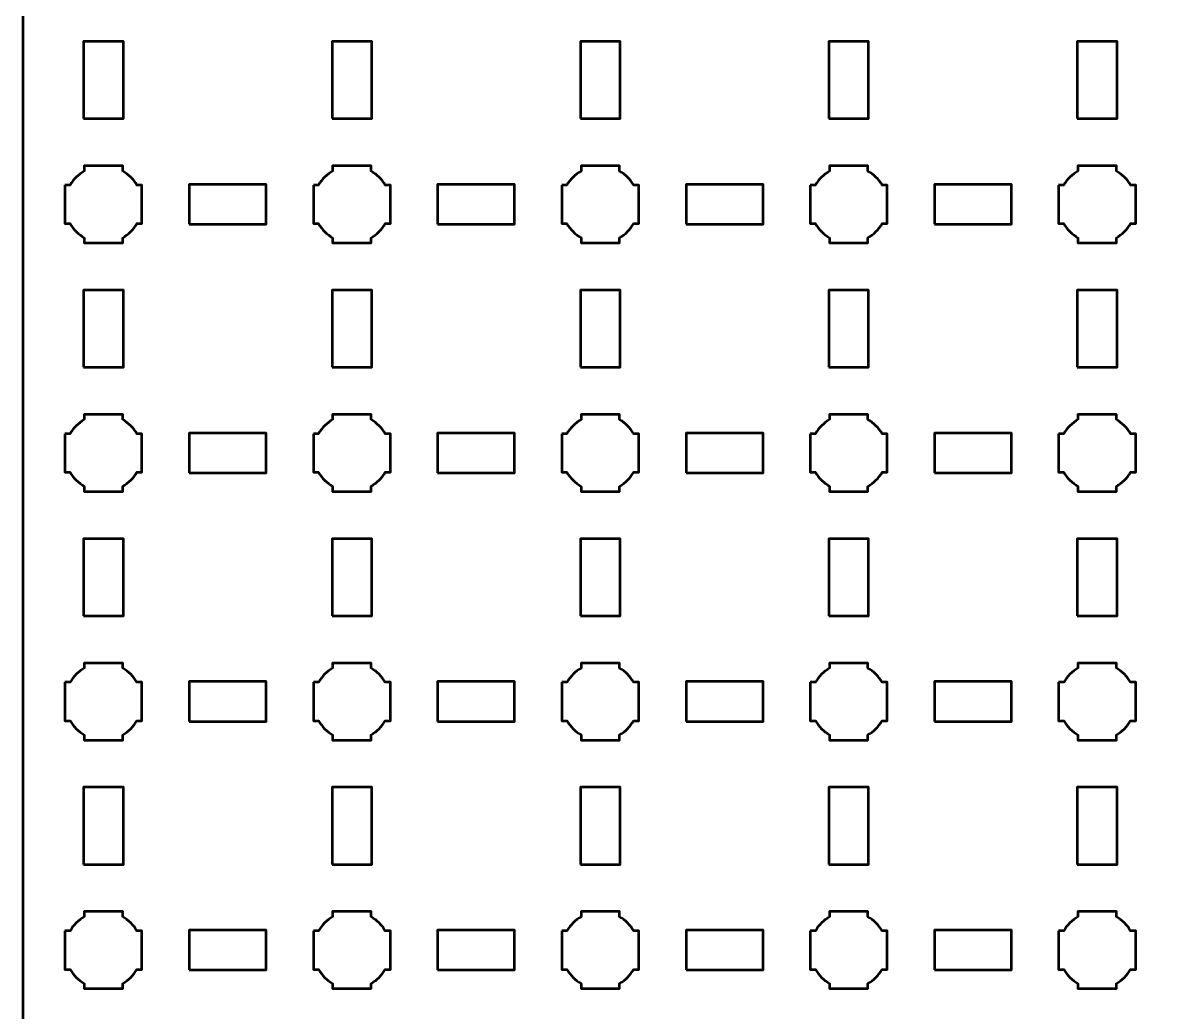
# Model space of a CAD drawing. Header units: centimetres. Extents: x -30.1 to 9.2, y -44.5 to 14.8.
# Drawn here: x -30.15 to -21, y -0.35 to 7.61 of the extents above; entities that cross this region are included whole.
import ezdxf

# ---------------------------------------------------------------- set-up
doc = ezdxf.new("R2010")
doc.units = ezdxf.units.CM
doc.header["$MEASUREMENT"] = 0
doc.layers.add('Layer 1', color=7, linetype='Continuous')

msp = doc.modelspace()

# ---------------------------------------------------------------- linework, layer by layer
at = {"layer": 'Layer 1', "color": 250, "lineweight": 53}
for points in [[(-29.66, 6.84), (-29.34, 6.84), (-29.34, 7.46), (-29.66, 7.46), (-29.66, 6.84)], [(-27.66, 6.84), (-27.34, 6.84), (-27.34, 7.46), (-27.66, 7.46), (-27.66, 6.84)], [(-25.66, 6.84), (-25.34, 6.84), (-25.34, 7.46), (-25.66, 7.46), (-25.66, 6.84)], [(-23.66, 6.84), (-23.34, 6.84), (-23.34, 7.46), (-23.66, 7.46), (-23.66, 6.84)], [(-21.66, 6.84), (-21.34, 6.84), (-21.34, 7.46), (-21.66, 7.46), (-21.66, 6.84)], [(-28.81, 5.99), (-28.19, 5.99), (-28.19, 6.31), (-28.81, 6.31), (-28.81, 5.99)], [(-26.81, 5.99), (-26.19, 5.99), (-26.19, 6.31), (-26.81, 6.31), (-26.81, 5.99)], [(-24.81, 5.99), (-24.19, 5.99), (-24.19, 6.31), (-24.81, 6.31), (-24.81, 5.99)], [(-22.81, 5.99), (-22.19, 5.99), (-22.19, 6.31), (-22.81, 6.31), (-22.81, 5.99)], [(-29.66, 4.84), (-29.34, 4.84), (-29.34, 5.46), (-29.66, 5.46), (-29.66, 4.84)], [(-27.66, 4.84), (-27.34, 4.84), (-27.34, 5.46), (-27.66, 5.46), (-27.66, 4.84)], [(-25.66, 4.84), (-25.34, 4.84), (-25.34, 5.46), (-25.66, 5.46), (-25.66, 4.84)], [(-23.66, 4.84), (-23.34, 4.84), (-23.34, 5.46), (-23.66, 5.46), (-23.66, 4.84)], [(-21.66, 4.84), (-21.34, 4.84), (-21.34, 5.46), (-21.66, 5.46), (-21.66, 4.84)], [(-28.81, 3.99), (-28.19, 3.99), (-28.19, 4.31), (-28.81, 4.31), (-28.81, 3.99)], [(-26.81, 3.99), (-26.19, 3.99), (-26.19, 4.31), (-26.81, 4.31), (-26.81, 3.99)], [(-24.81, 3.99), (-24.19, 3.99), (-24.19, 4.31), (-24.81, 4.31), (-24.81, 3.99)], [(-22.81, 3.99), (-22.19, 3.99), (-22.19, 4.31), (-22.81, 4.31), (-22.81, 3.99)], [(-29.66, 2.84), (-29.34, 2.84), (-29.34, 3.46), (-29.66, 3.46), (-29.66, 2.84)], [(-27.66, 2.84), (-27.34, 2.84), (-27.34, 3.46), (-27.66, 3.46), (-27.66, 2.84)], [(-25.66, 2.84), (-25.34, 2.84), (-25.34, 3.46), (-25.66, 3.46), (-25.66, 2.84)], [(-23.66, 2.84), (-23.34, 2.84), (-23.34, 3.46), (-23.66, 3.46), (-23.66, 2.84)], [(-21.66, 2.84), (-21.34, 2.84), (-21.34, 3.46), (-21.66, 3.46), (-21.66, 2.84)], [(-28.81, 1.99), (-28.19, 1.99), (-28.19, 2.31), (-28.81, 2.31), (-28.81, 1.99)], [(-26.81, 1.99), (-26.19, 1.99), (-26.19, 2.31), (-26.81, 2.31), (-26.81, 1.99)], [(-24.81, 1.99), (-24.19, 1.99), (-24.19, 2.31), (-24.81, 2.31), (-24.81, 1.99)], [(-22.81, 1.99), (-22.19, 1.99), (-22.19, 2.31), (-22.81, 2.31), (-22.81, 1.99)], [(-29.66, 0.84), (-29.34, 0.84), (-29.34, 1.46), (-29.66, 1.46), (-29.66, 0.84)], [(-27.66, 0.84), (-27.34, 0.84), (-27.34, 1.46), (-27.66, 1.46), (-27.66, 0.84)], [(-25.66, 0.84), (-25.34, 0.84), (-25.34, 1.46), (-25.66, 1.46), (-25.66, 0.84)], [(-23.66, 0.84), (-23.34, 0.84), (-23.34, 1.46), (-23.66, 1.46), (-23.66, 0.84)], [(-21.66, 0.84), (-21.34, 0.84), (-21.34, 1.46), (-21.66, 1.46), (-21.66, 0.84)], [(-28.81, -0.01), (-28.19, -0.01), (-28.19, 0.31), (-28.81, 0.31), (-28.81, -0.01)], [(-26.81, -0.01), (-26.19, -0.01), (-26.19, 0.31), (-26.81, 0.31), (-26.81, -0.01)], [(-24.81, -0.01), (-24.19, -0.01), (-24.19, 0.31), (-24.81, 0.31), (-24.81, -0.01)], [(-22.81, -0.01), (-22.19, -0.01), (-22.19, 0.31), (-22.81, 0.31), (-22.81, -0.01)]]:
    msp.add_lwpolyline(points, close=True, dxfattribs=at)
msp.add_open_spline([(-30.15, -44), (-30.15, -44), (-30.15, 14.3), (-30.15, 14.3), (-30.15, 14.3), (-30.15, 14.57609), (-29.92609, 14.8), (-29.65, 14.8), (-29.65, 14.8), (-29.65, 14.8), (8.65, 14.8), (8.65, 14.8), (8.65, 14.8), (8.92609, 14.8), (9.15, 14.57609), (9.15, 14.3), (9.15, 14.3), (9.15, 14.3), (9.15, -44), (9.15, -44), (9.15, -44), (9.15, -44.27609), (8.92609, -44.5), (8.65, -44.5), (8.65, -44.5), (8.65, -44.5), (-29.65, -44.5), (-29.65, -44.5), (-29.65, -44.5), (-29.92609, -44.5), (-30.15, -44.27609), (-30.15, -44)], degree=3, knots=[0, 0, 0, 0, 0.125, 0.125, 0.125, 0.125, 0.25, 0.25, 0.25, 0.25, 0.375, 0.375, 0.375, 0.375, 0.5, 0.5, 0.5, 0.5, 0.625, 0.625, 0.625, 0.625, 0.75, 0.75, 0.75, 0.75, 0.875, 0.875, 0.875, 0.875, 1, 1, 1, 1], dxfattribs=at)
at = {"layer": 'Layer 1', "lineweight": 53}
for points in [[(-29.81, 6.305), (-29.81, 6.305), (-29.76851, 6.305), (-29.76851, 6.305), (-29.76851, 6.305), (-29.74128, 6.35205), (-29.70205, 6.39128), (-29.655, 6.41851), (-29.655, 6.41851), (-29.655, 6.41851), (-29.655, 6.46), (-29.655, 6.46), (-29.655, 6.46), (-29.655, 6.46), (-29.5, 6.46), (-29.5, 6.46), (-29.5, 6.46), (-29.5, 6.46), (-29.345, 6.46), (-29.345, 6.46), (-29.345, 6.46), (-29.345, 6.46), (-29.345, 6.41851), (-29.345, 6.41851), (-29.345, 6.41851), (-29.29795, 6.39128), (-29.25872, 6.35205), (-29.23149, 6.305), (-29.23149, 6.305), (-29.23149, 6.305), (-29.19, 6.305), (-29.19, 6.305), (-29.19, 6.305), (-29.19, 6.305), (-29.19, 6.15), (-29.19, 6.15), (-29.19, 6.15), (-29.19, 6.15), (-29.19, 5.995), (-29.19, 5.995), (-29.19, 5.995), (-29.19, 5.995), (-29.23149, 5.995), (-29.23149, 5.995), (-29.23149, 5.995), (-29.25872, 5.94795), (-29.29795, 5.90872), (-29.345, 5.88149), (-29.345, 5.88149), (-29.345, 5.88149), (-29.345, 5.84), (-29.345, 5.84), (-29.345, 5.84), (-29.345, 5.84), (-29.5, 5.84), (-29.5, 5.84), (-29.5, 5.84), (-29.5, 5.84), (-29.655, 5.84), (-29.655, 5.84), (-29.655, 5.84), (-29.655, 5.84), (-29.655, 5.88149), (-29.655, 5.88149), (-29.655, 5.88149), (-29.70205, 5.90872), (-29.74128, 5.94795), (-29.76851, 5.995), (-29.76851, 5.995), (-29.76851, 5.995), (-29.81, 5.995), (-29.81, 5.995), (-29.81, 5.995), (-29.81, 5.995), (-29.81, 6.15), (-29.81, 6.15), (-29.81, 6.15), (-29.81, 6.15), (-29.81, 6.305), (-29.81, 6.305)], [(-27.81, 6.305), (-27.81, 6.305), (-27.76851, 6.305), (-27.76851, 6.305), (-27.76851, 6.305), (-27.74128, 6.35205), (-27.70205, 6.39128), (-27.655, 6.41851), (-27.655, 6.41851), (-27.655, 6.41851), (-27.655, 6.46), (-27.655, 6.46), (-27.655, 6.46), (-27.655, 6.46), (-27.5, 6.46), (-27.5, 6.46), (-27.5, 6.46), (-27.5, 6.46), (-27.345, 6.46), (-27.345, 6.46), (-27.345, 6.46), (-27.345, 6.46), (-27.345, 6.41851), (-27.345, 6.41851), (-27.345, 6.41851), (-27.29795, 6.39128), (-27.25872, 6.35205), (-27.23149, 6.305), (-27.23149, 6.305), (-27.23149, 6.305), (-27.19, 6.305), (-27.19, 6.305), (-27.19, 6.305), (-27.19, 6.305), (-27.19, 6.15), (-27.19, 6.15), (-27.19, 6.15), (-27.19, 6.15), (-27.19, 5.995), (-27.19, 5.995), (-27.19, 5.995), (-27.19, 5.995), (-27.23149, 5.995), (-27.23149, 5.995), (-27.23149, 5.995), (-27.25872, 5.94795), (-27.29795, 5.90872), (-27.345, 5.88149), (-27.345, 5.88149), (-27.345, 5.88149), (-27.345, 5.84), (-27.345, 5.84), (-27.345, 5.84), (-27.345, 5.84), (-27.5, 5.84), (-27.5, 5.84), (-27.5, 5.84), (-27.5, 5.84), (-27.655, 5.84), (-27.655, 5.84), (-27.655, 5.84), (-27.655, 5.84), (-27.655, 5.88149), (-27.655, 5.88149), (-27.655, 5.88149), (-27.70205, 5.90872), (-27.74128, 5.94795), (-27.76851, 5.995), (-27.76851, 5.995), (-27.76851, 5.995), (-27.81, 5.995), (-27.81, 5.995), (-27.81, 5.995), (-27.81, 5.995), (-27.81, 6.15), (-27.81, 6.15), (-27.81, 6.15), (-27.81, 6.15), (-27.81, 6.305), (-27.81, 6.305)], [(-25.81, 6.305), (-25.81, 6.305), (-25.76851, 6.305), (-25.76851, 6.305), (-25.76851, 6.305), (-25.74128, 6.35205), (-25.70205, 6.39128), (-25.655, 6.41851), (-25.655, 6.41851), (-25.655, 6.41851), (-25.655, 6.46), (-25.655, 6.46), (-25.655, 6.46), (-25.655, 6.46), (-25.5, 6.46), (-25.5, 6.46), (-25.5, 6.46), (-25.5, 6.46), (-25.345, 6.46), (-25.345, 6.46), (-25.345, 6.46), (-25.345, 6.46), (-25.345, 6.41851), (-25.345, 6.41851), (-25.345, 6.41851), (-25.29795, 6.39128), (-25.25872, 6.35205), (-25.23149, 6.305), (-25.23149, 6.305), (-25.23149, 6.305), (-25.19, 6.305), (-25.19, 6.305), (-25.19, 6.305), (-25.19, 6.305), (-25.19, 6.15), (-25.19, 6.15), (-25.19, 6.15), (-25.19, 6.15), (-25.19, 5.995), (-25.19, 5.995), (-25.19, 5.995), (-25.19, 5.995), (-25.23149, 5.995), (-25.23149, 5.995), (-25.23149, 5.995), (-25.25872, 5.94795), (-25.29795, 5.90872), (-25.345, 5.88149), (-25.345, 5.88149), (-25.345, 5.88149), (-25.345, 5.84), (-25.345, 5.84), (-25.345, 5.84), (-25.345, 5.84), (-25.5, 5.84), (-25.5, 5.84), (-25.5, 5.84), (-25.5, 5.84), (-25.655, 5.84), (-25.655, 5.84), (-25.655, 5.84), (-25.655, 5.84), (-25.655, 5.88149), (-25.655, 5.88149), (-25.655, 5.88149), (-25.70205, 5.90872), (-25.74128, 5.94795), (-25.76851, 5.995), (-25.76851, 5.995), (-25.76851, 5.995), (-25.81, 5.995), (-25.81, 5.995), (-25.81, 5.995), (-25.81, 5.995), (-25.81, 6.15), (-25.81, 6.15), (-25.81, 6.15), (-25.81, 6.15), (-25.81, 6.305), (-25.81, 6.305)], [(-23.81, 6.305), (-23.81, 6.305), (-23.76851, 6.305), (-23.76851, 6.305), (-23.76851, 6.305), (-23.74128, 6.35205), (-23.70205, 6.39128), (-23.655, 6.41851), (-23.655, 6.41851), (-23.655, 6.41851), (-23.655, 6.46), (-23.655, 6.46), (-23.655, 6.46), (-23.655, 6.46), (-23.5, 6.46), (-23.5, 6.46), (-23.5, 6.46), (-23.5, 6.46), (-23.345, 6.46), (-23.345, 6.46), (-23.345, 6.46), (-23.345, 6.46), (-23.345, 6.41851), (-23.345, 6.41851), (-23.345, 6.41851), (-23.29795, 6.39128), (-23.25872, 6.35205), (-23.23149, 6.305), (-23.23149, 6.305), (-23.23149, 6.305), (-23.19, 6.305), (-23.19, 6.305), (-23.19, 6.305), (-23.19, 6.305), (-23.19, 6.15), (-23.19, 6.15), (-23.19, 6.15), (-23.19, 6.15), (-23.19, 5.995), (-23.19, 5.995), (-23.19, 5.995), (-23.19, 5.995), (-23.23149, 5.995), (-23.23149, 5.995), (-23.23149, 5.995), (-23.25872, 5.94795), (-23.29795, 5.90872), (-23.345, 5.88149), (-23.345, 5.88149), (-23.345, 5.88149), (-23.345, 5.84), (-23.345, 5.84), (-23.345, 5.84), (-23.345, 5.84), (-23.5, 5.84), (-23.5, 5.84), (-23.5, 5.84), (-23.5, 5.84), (-23.655, 5.84), (-23.655, 5.84), (-23.655, 5.84), (-23.655, 5.84), (-23.655, 5.88149), (-23.655, 5.88149), (-23.655, 5.88149), (-23.70205, 5.90872), (-23.74128, 5.94795), (-23.76851, 5.995), (-23.76851, 5.995), (-23.76851, 5.995), (-23.81, 5.995), (-23.81, 5.995), (-23.81, 5.995), (-23.81, 5.995), (-23.81, 6.15), (-23.81, 6.15), (-23.81, 6.15), (-23.81, 6.15), (-23.81, 6.305), (-23.81, 6.305)], [(-21.81, 6.305), (-21.81, 6.305), (-21.76851, 6.305), (-21.76851, 6.305), (-21.76851, 6.305), (-21.74128, 6.35205), (-21.70205, 6.39128), (-21.655, 6.41851), (-21.655, 6.41851), (-21.655, 6.41851), (-21.655, 6.46), (-21.655, 6.46), (-21.655, 6.46), (-21.655, 6.46), (-21.5, 6.46), (-21.5, 6.46), (-21.5, 6.46), (-21.5, 6.46), (-21.345, 6.46), (-21.345, 6.46), (-21.345, 6.46), (-21.345, 6.46), (-21.345, 6.41851), (-21.345, 6.41851), (-21.345, 6.41851), (-21.29795, 6.39128), (-21.25872, 6.35205), (-21.23149, 6.305), (-21.23149, 6.305), (-21.23149, 6.305), (-21.19, 6.305), (-21.19, 6.305), (-21.19, 6.305), (-21.19, 6.305), (-21.19, 6.15), (-21.19, 6.15), (-21.19, 6.15), (-21.19, 6.15), (-21.19, 5.995), (-21.19, 5.995), (-21.19, 5.995), (-21.19, 5.995), (-21.23149, 5.995), (-21.23149, 5.995), (-21.23149, 5.995), (-21.25872, 5.94795), (-21.29795, 5.90872), (-21.345, 5.88149), (-21.345, 5.88149), (-21.345, 5.88149), (-21.345, 5.84), (-21.345, 5.84), (-21.345, 5.84), (-21.345, 5.84), (-21.5, 5.84), (-21.5, 5.84), (-21.5, 5.84), (-21.5, 5.84), (-21.655, 5.84), (-21.655, 5.84), (-21.655, 5.84), (-21.655, 5.84), (-21.655, 5.88149), (-21.655, 5.88149), (-21.655, 5.88149), (-21.70205, 5.90872), (-21.74128, 5.94795), (-21.76851, 5.995), (-21.76851, 5.995), (-21.76851, 5.995), (-21.81, 5.995), (-21.81, 5.995), (-21.81, 5.995), (-21.81, 5.995), (-21.81, 6.15), (-21.81, 6.15), (-21.81, 6.15), (-21.81, 6.15), (-21.81, 6.305), (-21.81, 6.305)], [(-29.81, 4.305), (-29.81, 4.305), (-29.76851, 4.305), (-29.76851, 4.305), (-29.76851, 4.305), (-29.74128, 4.35205), (-29.70205, 4.39128), (-29.655, 4.41851), (-29.655, 4.41851), (-29.655, 4.41851), (-29.655, 4.46), (-29.655, 4.46), (-29.655, 4.46), (-29.655, 4.46), (-29.5, 4.46), (-29.5, 4.46), (-29.5, 4.46), (-29.5, 4.46), (-29.345, 4.46), (-29.345, 4.46), (-29.345, 4.46), (-29.345, 4.46), (-29.345, 4.41851), (-29.345, 4.41851), (-29.345, 4.41851), (-29.29795, 4.39128), (-29.25872, 4.35205), (-29.23149, 4.305), (-29.23149, 4.305), (-29.23149, 4.305), (-29.19, 4.305), (-29.19, 4.305), (-29.19, 4.305), (-29.19, 4.305), (-29.19, 4.15), (-29.19, 4.15), (-29.19, 4.15), (-29.19, 4.15), (-29.19, 3.995), (-29.19, 3.995), (-29.19, 3.995), (-29.19, 3.995), (-29.23149, 3.995), (-29.23149, 3.995), (-29.23149, 3.995), (-29.25872, 3.94795), (-29.29795, 3.90872), (-29.345, 3.88149), (-29.345, 3.88149), (-29.345, 3.88149), (-29.345, 3.84), (-29.345, 3.84), (-29.345, 3.84), (-29.345, 3.84), (-29.5, 3.84), (-29.5, 3.84), (-29.5, 3.84), (-29.5, 3.84), (-29.655, 3.84), (-29.655, 3.84), (-29.655, 3.84), (-29.655, 3.84), (-29.655, 3.88149), (-29.655, 3.88149), (-29.655, 3.88149), (-29.70205, 3.90872), (-29.74128, 3.94795), (-29.76851, 3.995), (-29.76851, 3.995), (-29.76851, 3.995), (-29.81, 3.995), (-29.81, 3.995), (-29.81, 3.995), (-29.81, 3.995), (-29.81, 4.15), (-29.81, 4.15), (-29.81, 4.15), (-29.81, 4.15), (-29.81, 4.305), (-29.81, 4.305)], [(-27.81, 4.305), (-27.81, 4.305), (-27.76851, 4.305), (-27.76851, 4.305), (-27.76851, 4.305), (-27.74128, 4.35205), (-27.70205, 4.39128), (-27.655, 4.41851), (-27.655, 4.41851), (-27.655, 4.41851), (-27.655, 4.46), (-27.655, 4.46), (-27.655, 4.46), (-27.655, 4.46), (-27.5, 4.46), (-27.5, 4.46), (-27.5, 4.46), (-27.5, 4.46), (-27.345, 4.46), (-27.345, 4.46), (-27.345, 4.46), (-27.345, 4.46), (-27.345, 4.41851), (-27.345, 4.41851), (-27.345, 4.41851), (-27.29795, 4.39128), (-27.25872, 4.35205), (-27.23149, 4.305), (-27.23149, 4.305), (-27.23149, 4.305), (-27.19, 4.305), (-27.19, 4.305), (-27.19, 4.305), (-27.19, 4.305), (-27.19, 4.15), (-27.19, 4.15), (-27.19, 4.15), (-27.19, 4.15), (-27.19, 3.995), (-27.19, 3.995), (-27.19, 3.995), (-27.19, 3.995), (-27.23149, 3.995), (-27.23149, 3.995), (-27.23149, 3.995), (-27.25872, 3.94795), (-27.29795, 3.90872), (-27.345, 3.88149), (-27.345, 3.88149), (-27.345, 3.88149), (-27.345, 3.84), (-27.345, 3.84), (-27.345, 3.84), (-27.345, 3.84), (-27.5, 3.84), (-27.5, 3.84), (-27.5, 3.84), (-27.5, 3.84), (-27.655, 3.84), (-27.655, 3.84), (-27.655, 3.84), (-27.655, 3.84), (-27.655, 3.88149), (-27.655, 3.88149), (-27.655, 3.88149), (-27.70205, 3.90872), (-27.74128, 3.94795), (-27.76851, 3.995), (-27.76851, 3.995), (-27.76851, 3.995), (-27.81, 3.995), (-27.81, 3.995), (-27.81, 3.995), (-27.81, 3.995), (-27.81, 4.15), (-27.81, 4.15), (-27.81, 4.15), (-27.81, 4.15), (-27.81, 4.305), (-27.81, 4.305)], [(-25.81, 4.305), (-25.81, 4.305), (-25.76851, 4.305), (-25.76851, 4.305), (-25.76851, 4.305), (-25.74128, 4.35205), (-25.70205, 4.39128), (-25.655, 4.41851), (-25.655, 4.41851), (-25.655, 4.41851), (-25.655, 4.46), (-25.655, 4.46), (-25.655, 4.46), (-25.655, 4.46), (-25.5, 4.46), (-25.5, 4.46), (-25.5, 4.46), (-25.5, 4.46), (-25.345, 4.46), (-25.345, 4.46), (-25.345, 4.46), (-25.345, 4.46), (-25.345, 4.41851), (-25.345, 4.41851), (-25.345, 4.41851), (-25.29795, 4.39128), (-25.25872, 4.35205), (-25.23149, 4.305), (-25.23149, 4.305), (-25.23149, 4.305), (-25.19, 4.305), (-25.19, 4.305), (-25.19, 4.305), (-25.19, 4.305), (-25.19, 4.15), (-25.19, 4.15), (-25.19, 4.15), (-25.19, 4.15), (-25.19, 3.995), (-25.19, 3.995), (-25.19, 3.995), (-25.19, 3.995), (-25.23149, 3.995), (-25.23149, 3.995), (-25.23149, 3.995), (-25.25872, 3.94795), (-25.29795, 3.90872), (-25.345, 3.88149), (-25.345, 3.88149), (-25.345, 3.88149), (-25.345, 3.84), (-25.345, 3.84), (-25.345, 3.84), (-25.345, 3.84), (-25.5, 3.84), (-25.5, 3.84), (-25.5, 3.84), (-25.5, 3.84), (-25.655, 3.84), (-25.655, 3.84), (-25.655, 3.84), (-25.655, 3.84), (-25.655, 3.88149), (-25.655, 3.88149), (-25.655, 3.88149), (-25.70205, 3.90872), (-25.74128, 3.94795), (-25.76851, 3.995), (-25.76851, 3.995), (-25.76851, 3.995), (-25.81, 3.995), (-25.81, 3.995), (-25.81, 3.995), (-25.81, 3.995), (-25.81, 4.15), (-25.81, 4.15), (-25.81, 4.15), (-25.81, 4.15), (-25.81, 4.305), (-25.81, 4.305)], [(-23.81, 4.305), (-23.81, 4.305), (-23.76851, 4.305), (-23.76851, 4.305), (-23.76851, 4.305), (-23.74128, 4.35205), (-23.70205, 4.39128), (-23.655, 4.41851), (-23.655, 4.41851), (-23.655, 4.41851), (-23.655, 4.46), (-23.655, 4.46), (-23.655, 4.46), (-23.655, 4.46), (-23.5, 4.46), (-23.5, 4.46), (-23.5, 4.46), (-23.5, 4.46), (-23.345, 4.46), (-23.345, 4.46), (-23.345, 4.46), (-23.345, 4.46), (-23.345, 4.41851), (-23.345, 4.41851), (-23.345, 4.41851), (-23.29795, 4.39128), (-23.25872, 4.35205), (-23.23149, 4.305), (-23.23149, 4.305), (-23.23149, 4.305), (-23.19, 4.305), (-23.19, 4.305), (-23.19, 4.305), (-23.19, 4.305), (-23.19, 4.15), (-23.19, 4.15), (-23.19, 4.15), (-23.19, 4.15), (-23.19, 3.995), (-23.19, 3.995), (-23.19, 3.995), (-23.19, 3.995), (-23.23149, 3.995), (-23.23149, 3.995), (-23.23149, 3.995), (-23.25872, 3.94795), (-23.29795, 3.90872), (-23.345, 3.88149), (-23.345, 3.88149), (-23.345, 3.88149), (-23.345, 3.84), (-23.345, 3.84), (-23.345, 3.84), (-23.345, 3.84), (-23.5, 3.84), (-23.5, 3.84), (-23.5, 3.84), (-23.5, 3.84), (-23.655, 3.84), (-23.655, 3.84), (-23.655, 3.84), (-23.655, 3.84), (-23.655, 3.88149), (-23.655, 3.88149), (-23.655, 3.88149), (-23.70205, 3.90872), (-23.74128, 3.94795), (-23.76851, 3.995), (-23.76851, 3.995), (-23.76851, 3.995), (-23.81, 3.995), (-23.81, 3.995), (-23.81, 3.995), (-23.81, 3.995), (-23.81, 4.15), (-23.81, 4.15), (-23.81, 4.15), (-23.81, 4.15), (-23.81, 4.305), (-23.81, 4.305)], [(-21.81, 4.305), (-21.81, 4.305), (-21.76851, 4.305), (-21.76851, 4.305), (-21.76851, 4.305), (-21.74128, 4.35205), (-21.70205, 4.39128), (-21.655, 4.41851), (-21.655, 4.41851), (-21.655, 4.41851), (-21.655, 4.46), (-21.655, 4.46), (-21.655, 4.46), (-21.655, 4.46), (-21.5, 4.46), (-21.5, 4.46), (-21.5, 4.46), (-21.5, 4.46), (-21.345, 4.46), (-21.345, 4.46), (-21.345, 4.46), (-21.345, 4.46), (-21.345, 4.41851), (-21.345, 4.41851), (-21.345, 4.41851), (-21.29795, 4.39128), (-21.25872, 4.35205), (-21.23149, 4.305), (-21.23149, 4.305), (-21.23149, 4.305), (-21.19, 4.305), (-21.19, 4.305), (-21.19, 4.305), (-21.19, 4.305), (-21.19, 4.15), (-21.19, 4.15), (-21.19, 4.15), (-21.19, 4.15), (-21.19, 3.995), (-21.19, 3.995), (-21.19, 3.995), (-21.19, 3.995), (-21.23149, 3.995), (-21.23149, 3.995), (-21.23149, 3.995), (-21.25872, 3.94795), (-21.29795, 3.90872), (-21.345, 3.88149), (-21.345, 3.88149), (-21.345, 3.88149), (-21.345, 3.84), (-21.345, 3.84), (-21.345, 3.84), (-21.345, 3.84), (-21.5, 3.84), (-21.5, 3.84), (-21.5, 3.84), (-21.5, 3.84), (-21.655, 3.84), (-21.655, 3.84), (-21.655, 3.84), (-21.655, 3.84), (-21.655, 3.88149), (-21.655, 3.88149), (-21.655, 3.88149), (-21.70205, 3.90872), (-21.74128, 3.94795), (-21.76851, 3.995), (-21.76851, 3.995), (-21.76851, 3.995), (-21.81, 3.995), (-21.81, 3.995), (-21.81, 3.995), (-21.81, 3.995), (-21.81, 4.15), (-21.81, 4.15), (-21.81, 4.15), (-21.81, 4.15), (-21.81, 4.305), (-21.81, 4.305)], [(-29.81, 2.305), (-29.81, 2.305), (-29.76851, 2.305), (-29.76851, 2.305), (-29.76851, 2.305), (-29.74128, 2.35205), (-29.70205, 2.39128), (-29.655, 2.41851), (-29.655, 2.41851), (-29.655, 2.41851), (-29.655, 2.46), (-29.655, 2.46), (-29.655, 2.46), (-29.655, 2.46), (-29.5, 2.46), (-29.5, 2.46), (-29.5, 2.46), (-29.5, 2.46), (-29.345, 2.46), (-29.345, 2.46), (-29.345, 2.46), (-29.345, 2.46), (-29.345, 2.41851), (-29.345, 2.41851), (-29.345, 2.41851), (-29.29795, 2.39128), (-29.25872, 2.35205), (-29.23149, 2.305), (-29.23149, 2.305), (-29.23149, 2.305), (-29.19, 2.305), (-29.19, 2.305), (-29.19, 2.305), (-29.19, 2.305), (-29.19, 2.15), (-29.19, 2.15), (-29.19, 2.15), (-29.19, 2.15), (-29.19, 1.995), (-29.19, 1.995), (-29.19, 1.995), (-29.19, 1.995), (-29.23149, 1.995), (-29.23149, 1.995), (-29.23149, 1.995), (-29.25872, 1.94795), (-29.29795, 1.90872), (-29.345, 1.88149), (-29.345, 1.88149), (-29.345, 1.88149), (-29.345, 1.84), (-29.345, 1.84), (-29.345, 1.84), (-29.345, 1.84), (-29.5, 1.84), (-29.5, 1.84), (-29.5, 1.84), (-29.5, 1.84), (-29.655, 1.84), (-29.655, 1.84), (-29.655, 1.84), (-29.655, 1.84), (-29.655, 1.88149), (-29.655, 1.88149), (-29.655, 1.88149), (-29.70205, 1.90872), (-29.74128, 1.94795), (-29.76851, 1.995), (-29.76851, 1.995), (-29.76851, 1.995), (-29.81, 1.995), (-29.81, 1.995), (-29.81, 1.995), (-29.81, 1.995), (-29.81, 2.15), (-29.81, 2.15), (-29.81, 2.15), (-29.81, 2.15), (-29.81, 2.305), (-29.81, 2.305)], [(-27.81, 2.305), (-27.81, 2.305), (-27.76851, 2.305), (-27.76851, 2.305), (-27.76851, 2.305), (-27.74128, 2.35205), (-27.70205, 2.39128), (-27.655, 2.41851), (-27.655, 2.41851), (-27.655, 2.41851), (-27.655, 2.46), (-27.655, 2.46), (-27.655, 2.46), (-27.655, 2.46), (-27.5, 2.46), (-27.5, 2.46), (-27.5, 2.46), (-27.5, 2.46), (-27.345, 2.46), (-27.345, 2.46), (-27.345, 2.46), (-27.345, 2.46), (-27.345, 2.41851), (-27.345, 2.41851), (-27.345, 2.41851), (-27.29795, 2.39128), (-27.25872, 2.35205), (-27.23149, 2.305), (-27.23149, 2.305), (-27.23149, 2.305), (-27.19, 2.305), (-27.19, 2.305), (-27.19, 2.305), (-27.19, 2.305), (-27.19, 2.15), (-27.19, 2.15), (-27.19, 2.15), (-27.19, 2.15), (-27.19, 1.995), (-27.19, 1.995), (-27.19, 1.995), (-27.19, 1.995), (-27.23149, 1.995), (-27.23149, 1.995), (-27.23149, 1.995), (-27.25872, 1.94795), (-27.29795, 1.90872), (-27.345, 1.88149), (-27.345, 1.88149), (-27.345, 1.88149), (-27.345, 1.84), (-27.345, 1.84), (-27.345, 1.84), (-27.345, 1.84), (-27.5, 1.84), (-27.5, 1.84), (-27.5, 1.84), (-27.5, 1.84), (-27.655, 1.84), (-27.655, 1.84), (-27.655, 1.84), (-27.655, 1.84), (-27.655, 1.88149), (-27.655, 1.88149), (-27.655, 1.88149), (-27.70205, 1.90872), (-27.74128, 1.94795), (-27.76851, 1.995), (-27.76851, 1.995), (-27.76851, 1.995), (-27.81, 1.995), (-27.81, 1.995), (-27.81, 1.995), (-27.81, 1.995), (-27.81, 2.15), (-27.81, 2.15), (-27.81, 2.15), (-27.81, 2.15), (-27.81, 2.305), (-27.81, 2.305)], [(-25.81, 2.305), (-25.81, 2.305), (-25.76851, 2.305), (-25.76851, 2.305), (-25.76851, 2.305), (-25.74128, 2.35205), (-25.70205, 2.39128), (-25.655, 2.41851), (-25.655, 2.41851), (-25.655, 2.41851), (-25.655, 2.46), (-25.655, 2.46), (-25.655, 2.46), (-25.655, 2.46), (-25.5, 2.46), (-25.5, 2.46), (-25.5, 2.46), (-25.5, 2.46), (-25.345, 2.46), (-25.345, 2.46), (-25.345, 2.46), (-25.345, 2.46), (-25.345, 2.41851), (-25.345, 2.41851), (-25.345, 2.41851), (-25.29795, 2.39128), (-25.25872, 2.35205), (-25.23149, 2.305), (-25.23149, 2.305), (-25.23149, 2.305), (-25.19, 2.305), (-25.19, 2.305), (-25.19, 2.305), (-25.19, 2.305), (-25.19, 2.15), (-25.19, 2.15), (-25.19, 2.15), (-25.19, 2.15), (-25.19, 1.995), (-25.19, 1.995), (-25.19, 1.995), (-25.19, 1.995), (-25.23149, 1.995), (-25.23149, 1.995), (-25.23149, 1.995), (-25.25872, 1.94795), (-25.29795, 1.90872), (-25.345, 1.88149), (-25.345, 1.88149), (-25.345, 1.88149), (-25.345, 1.84), (-25.345, 1.84), (-25.345, 1.84), (-25.345, 1.84), (-25.5, 1.84), (-25.5, 1.84), (-25.5, 1.84), (-25.5, 1.84), (-25.655, 1.84), (-25.655, 1.84), (-25.655, 1.84), (-25.655, 1.84), (-25.655, 1.88149), (-25.655, 1.88149), (-25.655, 1.88149), (-25.70205, 1.90872), (-25.74128, 1.94795), (-25.76851, 1.995), (-25.76851, 1.995), (-25.76851, 1.995), (-25.81, 1.995), (-25.81, 1.995), (-25.81, 1.995), (-25.81, 1.995), (-25.81, 2.15), (-25.81, 2.15), (-25.81, 2.15), (-25.81, 2.15), (-25.81, 2.305), (-25.81, 2.305)], [(-23.81, 2.305), (-23.81, 2.305), (-23.76851, 2.305), (-23.76851, 2.305), (-23.76851, 2.305), (-23.74128, 2.35205), (-23.70205, 2.39128), (-23.655, 2.41851), (-23.655, 2.41851), (-23.655, 2.41851), (-23.655, 2.46), (-23.655, 2.46), (-23.655, 2.46), (-23.655, 2.46), (-23.5, 2.46), (-23.5, 2.46), (-23.5, 2.46), (-23.5, 2.46), (-23.345, 2.46), (-23.345, 2.46), (-23.345, 2.46), (-23.345, 2.46), (-23.345, 2.41851), (-23.345, 2.41851), (-23.345, 2.41851), (-23.29795, 2.39128), (-23.25872, 2.35205), (-23.23149, 2.305), (-23.23149, 2.305), (-23.23149, 2.305), (-23.19, 2.305), (-23.19, 2.305), (-23.19, 2.305), (-23.19, 2.305), (-23.19, 2.15), (-23.19, 2.15), (-23.19, 2.15), (-23.19, 2.15), (-23.19, 1.995), (-23.19, 1.995), (-23.19, 1.995), (-23.19, 1.995), (-23.23149, 1.995), (-23.23149, 1.995), (-23.23149, 1.995), (-23.25872, 1.94795), (-23.29795, 1.90872), (-23.345, 1.88149), (-23.345, 1.88149), (-23.345, 1.88149), (-23.345, 1.84), (-23.345, 1.84), (-23.345, 1.84), (-23.345, 1.84), (-23.5, 1.84), (-23.5, 1.84), (-23.5, 1.84), (-23.5, 1.84), (-23.655, 1.84), (-23.655, 1.84), (-23.655, 1.84), (-23.655, 1.84), (-23.655, 1.88149), (-23.655, 1.88149), (-23.655, 1.88149), (-23.70205, 1.90872), (-23.74128, 1.94795), (-23.76851, 1.995), (-23.76851, 1.995), (-23.76851, 1.995), (-23.81, 1.995), (-23.81, 1.995), (-23.81, 1.995), (-23.81, 1.995), (-23.81, 2.15), (-23.81, 2.15), (-23.81, 2.15), (-23.81, 2.15), (-23.81, 2.305), (-23.81, 2.305)], [(-21.81, 2.305), (-21.81, 2.305), (-21.76851, 2.305), (-21.76851, 2.305), (-21.76851, 2.305), (-21.74128, 2.35205), (-21.70205, 2.39128), (-21.655, 2.41851), (-21.655, 2.41851), (-21.655, 2.41851), (-21.655, 2.46), (-21.655, 2.46), (-21.655, 2.46), (-21.655, 2.46), (-21.5, 2.46), (-21.5, 2.46), (-21.5, 2.46), (-21.5, 2.46), (-21.345, 2.46), (-21.345, 2.46), (-21.345, 2.46), (-21.345, 2.46), (-21.345, 2.41851), (-21.345, 2.41851), (-21.345, 2.41851), (-21.29795, 2.39128), (-21.25872, 2.35205), (-21.23149, 2.305), (-21.23149, 2.305), (-21.23149, 2.305), (-21.19, 2.305), (-21.19, 2.305), (-21.19, 2.305), (-21.19, 2.305), (-21.19, 2.15), (-21.19, 2.15), (-21.19, 2.15), (-21.19, 2.15), (-21.19, 1.995), (-21.19, 1.995), (-21.19, 1.995), (-21.19, 1.995), (-21.23149, 1.995), (-21.23149, 1.995), (-21.23149, 1.995), (-21.25872, 1.94795), (-21.29795, 1.90872), (-21.345, 1.88149), (-21.345, 1.88149), (-21.345, 1.88149), (-21.345, 1.84), (-21.345, 1.84), (-21.345, 1.84), (-21.345, 1.84), (-21.5, 1.84), (-21.5, 1.84), (-21.5, 1.84), (-21.5, 1.84), (-21.655, 1.84), (-21.655, 1.84), (-21.655, 1.84), (-21.655, 1.84), (-21.655, 1.88149), (-21.655, 1.88149), (-21.655, 1.88149), (-21.70205, 1.90872), (-21.74128, 1.94795), (-21.76851, 1.995), (-21.76851, 1.995), (-21.76851, 1.995), (-21.81, 1.995), (-21.81, 1.995), (-21.81, 1.995), (-21.81, 1.995), (-21.81, 2.15), (-21.81, 2.15), (-21.81, 2.15), (-21.81, 2.15), (-21.81, 2.305), (-21.81, 2.305)], [(-29.81, 0.305), (-29.81, 0.305), (-29.76851, 0.305), (-29.76851, 0.305), (-29.76851, 0.305), (-29.74128, 0.35205), (-29.70205, 0.39128), (-29.655, 0.41851), (-29.655, 0.41851), (-29.655, 0.41851), (-29.655, 0.46), (-29.655, 0.46), (-29.655, 0.46), (-29.655, 0.46), (-29.5, 0.46), (-29.5, 0.46), (-29.5, 0.46), (-29.5, 0.46), (-29.345, 0.46), (-29.345, 0.46), (-29.345, 0.46), (-29.345, 0.46), (-29.345, 0.41851), (-29.345, 0.41851), (-29.345, 0.41851), (-29.29795, 0.39128), (-29.25872, 0.35205), (-29.23149, 0.305), (-29.23149, 0.305), (-29.23149, 0.305), (-29.19, 0.305), (-29.19, 0.305), (-29.19, 0.305), (-29.19, 0.305), (-29.19, 0.15), (-29.19, 0.15), (-29.19, 0.15), (-29.19, 0.15), (-29.19, -0.005), (-29.19, -0.005), (-29.19, -0.005), (-29.19, -0.005), (-29.23149, -0.005), (-29.23149, -0.005), (-29.23149, -0.005), (-29.25872, -0.05205), (-29.29795, -0.09128), (-29.345, -0.11851), (-29.345, -0.11851), (-29.345, -0.11851), (-29.345, -0.16), (-29.345, -0.16), (-29.345, -0.16), (-29.345, -0.16), (-29.5, -0.16), (-29.5, -0.16), (-29.5, -0.16), (-29.5, -0.16), (-29.655, -0.16), (-29.655, -0.16), (-29.655, -0.16), (-29.655, -0.16), (-29.655, -0.11851), (-29.655, -0.11851), (-29.655, -0.11851), (-29.70205, -0.09128), (-29.74128, -0.05205), (-29.76851, -0.005), (-29.76851, -0.005), (-29.76851, -0.005), (-29.81, -0.005), (-29.81, -0.005), (-29.81, -0.005), (-29.81, -0.005), (-29.81, 0.15), (-29.81, 0.15), (-29.81, 0.15), (-29.81, 0.15), (-29.81, 0.305), (-29.81, 0.305)], [(-27.81, 0.305), (-27.81, 0.305), (-27.76851, 0.305), (-27.76851, 0.305), (-27.76851, 0.305), (-27.74128, 0.35205), (-27.70205, 0.39128), (-27.655, 0.41851), (-27.655, 0.41851), (-27.655, 0.41851), (-27.655, 0.46), (-27.655, 0.46), (-27.655, 0.46), (-27.655, 0.46), (-27.5, 0.46), (-27.5, 0.46), (-27.5, 0.46), (-27.5, 0.46), (-27.345, 0.46), (-27.345, 0.46), (-27.345, 0.46), (-27.345, 0.46), (-27.345, 0.41851), (-27.345, 0.41851), (-27.345, 0.41851), (-27.29795, 0.39128), (-27.25872, 0.35205), (-27.23149, 0.305), (-27.23149, 0.305), (-27.23149, 0.305), (-27.19, 0.305), (-27.19, 0.305), (-27.19, 0.305), (-27.19, 0.305), (-27.19, 0.15), (-27.19, 0.15), (-27.19, 0.15), (-27.19, 0.15), (-27.19, -0.005), (-27.19, -0.005), (-27.19, -0.005), (-27.19, -0.005), (-27.23149, -0.005), (-27.23149, -0.005), (-27.23149, -0.005), (-27.25872, -0.05205), (-27.29795, -0.09128), (-27.345, -0.11851), (-27.345, -0.11851), (-27.345, -0.11851), (-27.345, -0.16), (-27.345, -0.16), (-27.345, -0.16), (-27.345, -0.16), (-27.5, -0.16), (-27.5, -0.16), (-27.5, -0.16), (-27.5, -0.16), (-27.655, -0.16), (-27.655, -0.16), (-27.655, -0.16), (-27.655, -0.16), (-27.655, -0.11851), (-27.655, -0.11851), (-27.655, -0.11851), (-27.70205, -0.09128), (-27.74128, -0.05205), (-27.76851, -0.005), (-27.76851, -0.005), (-27.76851, -0.005), (-27.81, -0.005), (-27.81, -0.005), (-27.81, -0.005), (-27.81, -0.005), (-27.81, 0.15), (-27.81, 0.15), (-27.81, 0.15), (-27.81, 0.15), (-27.81, 0.305), (-27.81, 0.305)], [(-25.81, 0.305), (-25.81, 0.305), (-25.76851, 0.305), (-25.76851, 0.305), (-25.76851, 0.305), (-25.74128, 0.35205), (-25.70205, 0.39128), (-25.655, 0.41851), (-25.655, 0.41851), (-25.655, 0.41851), (-25.655, 0.46), (-25.655, 0.46), (-25.655, 0.46), (-25.655, 0.46), (-25.5, 0.46), (-25.5, 0.46), (-25.5, 0.46), (-25.5, 0.46), (-25.345, 0.46), (-25.345, 0.46), (-25.345, 0.46), (-25.345, 0.46), (-25.345, 0.41851), (-25.345, 0.41851), (-25.345, 0.41851), (-25.29795, 0.39128), (-25.25872, 0.35205), (-25.23149, 0.305), (-25.23149, 0.305), (-25.23149, 0.305), (-25.19, 0.305), (-25.19, 0.305), (-25.19, 0.305), (-25.19, 0.305), (-25.19, 0.15), (-25.19, 0.15), (-25.19, 0.15), (-25.19, 0.15), (-25.19, -0.005), (-25.19, -0.005), (-25.19, -0.005), (-25.19, -0.005), (-25.23149, -0.005), (-25.23149, -0.005), (-25.23149, -0.005), (-25.25872, -0.05205), (-25.29795, -0.09128), (-25.345, -0.11851), (-25.345, -0.11851), (-25.345, -0.11851), (-25.345, -0.16), (-25.345, -0.16), (-25.345, -0.16), (-25.345, -0.16), (-25.5, -0.16), (-25.5, -0.16), (-25.5, -0.16), (-25.5, -0.16), (-25.655, -0.16), (-25.655, -0.16), (-25.655, -0.16), (-25.655, -0.16), (-25.655, -0.11851), (-25.655, -0.11851), (-25.655, -0.11851), (-25.70205, -0.09128), (-25.74128, -0.05205), (-25.76851, -0.005), (-25.76851, -0.005), (-25.76851, -0.005), (-25.81, -0.005), (-25.81, -0.005), (-25.81, -0.005), (-25.81, -0.005), (-25.81, 0.15), (-25.81, 0.15), (-25.81, 0.15), (-25.81, 0.15), (-25.81, 0.305), (-25.81, 0.305)], [(-23.81, 0.305), (-23.81, 0.305), (-23.76851, 0.305), (-23.76851, 0.305), (-23.76851, 0.305), (-23.74128, 0.35205), (-23.70205, 0.39128), (-23.655, 0.41851), (-23.655, 0.41851), (-23.655, 0.41851), (-23.655, 0.46), (-23.655, 0.46), (-23.655, 0.46), (-23.655, 0.46), (-23.5, 0.46), (-23.5, 0.46), (-23.5, 0.46), (-23.5, 0.46), (-23.345, 0.46), (-23.345, 0.46), (-23.345, 0.46), (-23.345, 0.46), (-23.345, 0.41851), (-23.345, 0.41851), (-23.345, 0.41851), (-23.29795, 0.39128), (-23.25872, 0.35205), (-23.23149, 0.305), (-23.23149, 0.305), (-23.23149, 0.305), (-23.19, 0.305), (-23.19, 0.305), (-23.19, 0.305), (-23.19, 0.305), (-23.19, 0.15), (-23.19, 0.15), (-23.19, 0.15), (-23.19, 0.15), (-23.19, -0.005), (-23.19, -0.005), (-23.19, -0.005), (-23.19, -0.005), (-23.23149, -0.005), (-23.23149, -0.005), (-23.23149, -0.005), (-23.25872, -0.05205), (-23.29795, -0.09128), (-23.345, -0.11851), (-23.345, -0.11851), (-23.345, -0.11851), (-23.345, -0.16), (-23.345, -0.16), (-23.345, -0.16), (-23.345, -0.16), (-23.5, -0.16), (-23.5, -0.16), (-23.5, -0.16), (-23.5, -0.16), (-23.655, -0.16), (-23.655, -0.16), (-23.655, -0.16), (-23.655, -0.16), (-23.655, -0.11851), (-23.655, -0.11851), (-23.655, -0.11851), (-23.70205, -0.09128), (-23.74128, -0.05205), (-23.76851, -0.005), (-23.76851, -0.005), (-23.76851, -0.005), (-23.81, -0.005), (-23.81, -0.005), (-23.81, -0.005), (-23.81, -0.005), (-23.81, 0.15), (-23.81, 0.15), (-23.81, 0.15), (-23.81, 0.15), (-23.81, 0.305), (-23.81, 0.305)], [(-21.81, 0.305), (-21.81, 0.305), (-21.76851, 0.305), (-21.76851, 0.305), (-21.76851, 0.305), (-21.74128, 0.35205), (-21.70205, 0.39128), (-21.655, 0.41851), (-21.655, 0.41851), (-21.655, 0.41851), (-21.655, 0.46), (-21.655, 0.46), (-21.655, 0.46), (-21.655, 0.46), (-21.5, 0.46), (-21.5, 0.46), (-21.5, 0.46), (-21.5, 0.46), (-21.345, 0.46), (-21.345, 0.46), (-21.345, 0.46), (-21.345, 0.46), (-21.345, 0.41851), (-21.345, 0.41851), (-21.345, 0.41851), (-21.29795, 0.39128), (-21.25872, 0.35205), (-21.23149, 0.305), (-21.23149, 0.305), (-21.23149, 0.305), (-21.19, 0.305), (-21.19, 0.305), (-21.19, 0.305), (-21.19, 0.305), (-21.19, 0.15), (-21.19, 0.15), (-21.19, 0.15), (-21.19, 0.15), (-21.19, -0.005), (-21.19, -0.005), (-21.19, -0.005), (-21.19, -0.005), (-21.23149, -0.005), (-21.23149, -0.005), (-21.23149, -0.005), (-21.25872, -0.05205), (-21.29795, -0.09128), (-21.345, -0.11851), (-21.345, -0.11851), (-21.345, -0.11851), (-21.345, -0.16), (-21.345, -0.16), (-21.345, -0.16), (-21.345, -0.16), (-21.5, -0.16), (-21.5, -0.16), (-21.5, -0.16), (-21.5, -0.16), (-21.655, -0.16), (-21.655, -0.16), (-21.655, -0.16), (-21.655, -0.16), (-21.655, -0.11851), (-21.655, -0.11851), (-21.655, -0.11851), (-21.70205, -0.09128), (-21.74128, -0.05205), (-21.76851, -0.005), (-21.76851, -0.005), (-21.76851, -0.005), (-21.81, -0.005), (-21.81, -0.005), (-21.81, -0.005), (-21.81, -0.005), (-21.81, 0.15), (-21.81, 0.15), (-21.81, 0.15), (-21.81, 0.15), (-21.81, 0.305), (-21.81, 0.305)]]:
    msp.add_open_spline(points, degree=3, knots=[0, 0, 0, 0, 0.05, 0.05, 0.05, 0.05, 0.1, 0.1, 0.1, 0.1, 0.15, 0.15, 0.15, 0.15, 0.2, 0.2, 0.2, 0.2, 0.25, 0.25, 0.25, 0.25, 0.3, 0.3, 0.3, 0.3, 0.35, 0.35, 0.35, 0.35, 0.4, 0.4, 0.4, 0.4, 0.45, 0.45, 0.45, 0.45, 0.5, 0.5, 0.5, 0.5, 0.55, 0.55, 0.55, 0.55, 0.6, 0.6, 0.6, 0.6, 0.65, 0.65, 0.65, 0.65, 0.7, 0.7, 0.7, 0.7, 0.75, 0.75, 0.75, 0.75, 0.8, 0.8, 0.8, 0.8, 0.85, 0.85, 0.85, 0.85, 0.9, 0.9, 0.9, 0.9, 0.95, 0.95, 0.95, 0.95, 1, 1, 1, 1], dxfattribs=at)

doc.saveas('drawing.dxf')
